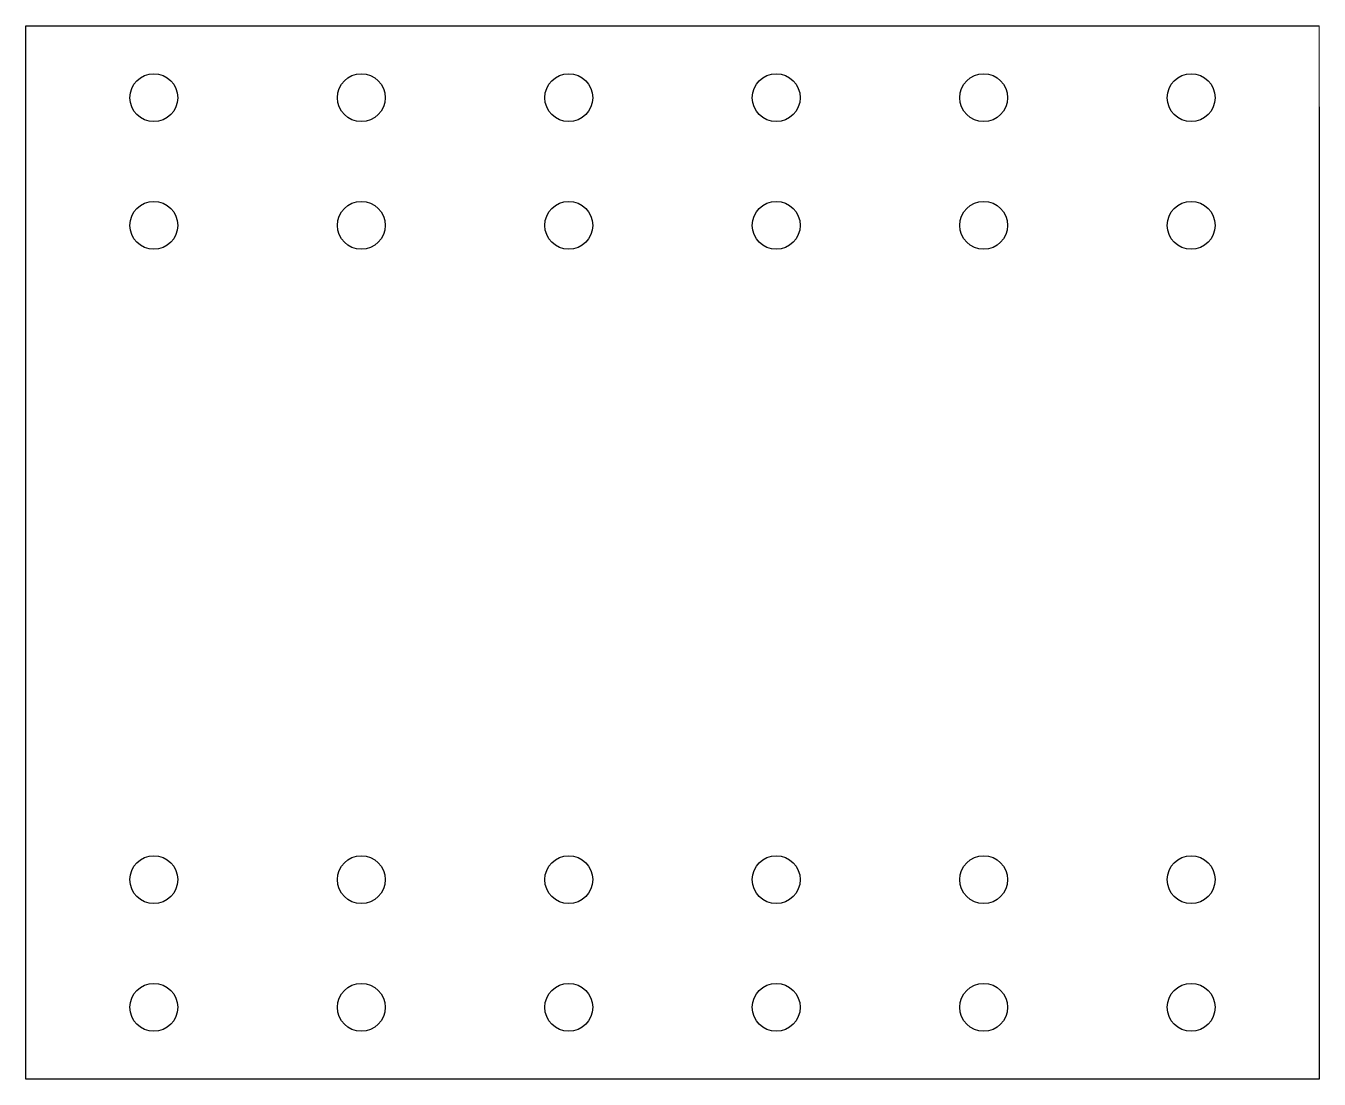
# Paper-space layout 'Layout1' of a CAD drawing. Header units: millimetres. Extents: x 9 to 248, y 0 to 195.
# The model-space entities are those that its viewports show. They can reach past a viewport. Long polylines and large blocks are cut down to what shows.
import ezdxf

# ---------------------------------------------------------------- set-up
doc = ezdxf.new("R2010")
doc.units = ezdxf.units.MM
doc.header["$LTSCALE"] = 10
doc.layers.add('BOLTS', color=6, linetype='Continuous')
doc.layers.add('MEMBERS', color=5, linetype='Continuous')

msp = doc.modelspace()

# ---------------------------------------------------------------- linework, layer by layer
at = {"layer": 'BOLTS', "color": 5, "linetype": 'Continuous'}
for centre in [(80.18, 285), (210.18, 285), (340.18, 285), (470.18, 285), (600.18, 285), (730.18, 285), (80.18, 205), (210.18, 205), (340.18, 205), (470.18, 205), (600.18, 205), (730.18, 205), (80.18, -205), (210.18, -205), (340.18, -205), (470.18, -205), (600.18, -205), (730.18, -205), (80.18, -285), (210.18, -285), (340.18, -285), (470.18, -285), (600.18, -285), (730.18, -285)]:
    msp.add_circle(centre, 15, dxfattribs=at)
at = {"layer": 'MEMBERS', "color": 3, "linetype": 'Continuous'}
for p, q in [((0, -330), (0, 330)), ((0, 330), (810.37, 330)), ((810.37, 330), (810.36, -330)), ((810.36, -330), (0, -330))]:
    msp.add_line(p, q, dxfattribs=at)

psp = doc.layouts.get("Layout1")

# ---------------------------------------------------------------- viewports
at = {"layer": '0'}
psp.add_viewport(center=(128.5, 97.5), size=(239.43, 195), view_center_point=(405.18, 0), view_height=660, dxfattribs=at)

doc.saveas('drawing.dxf')
